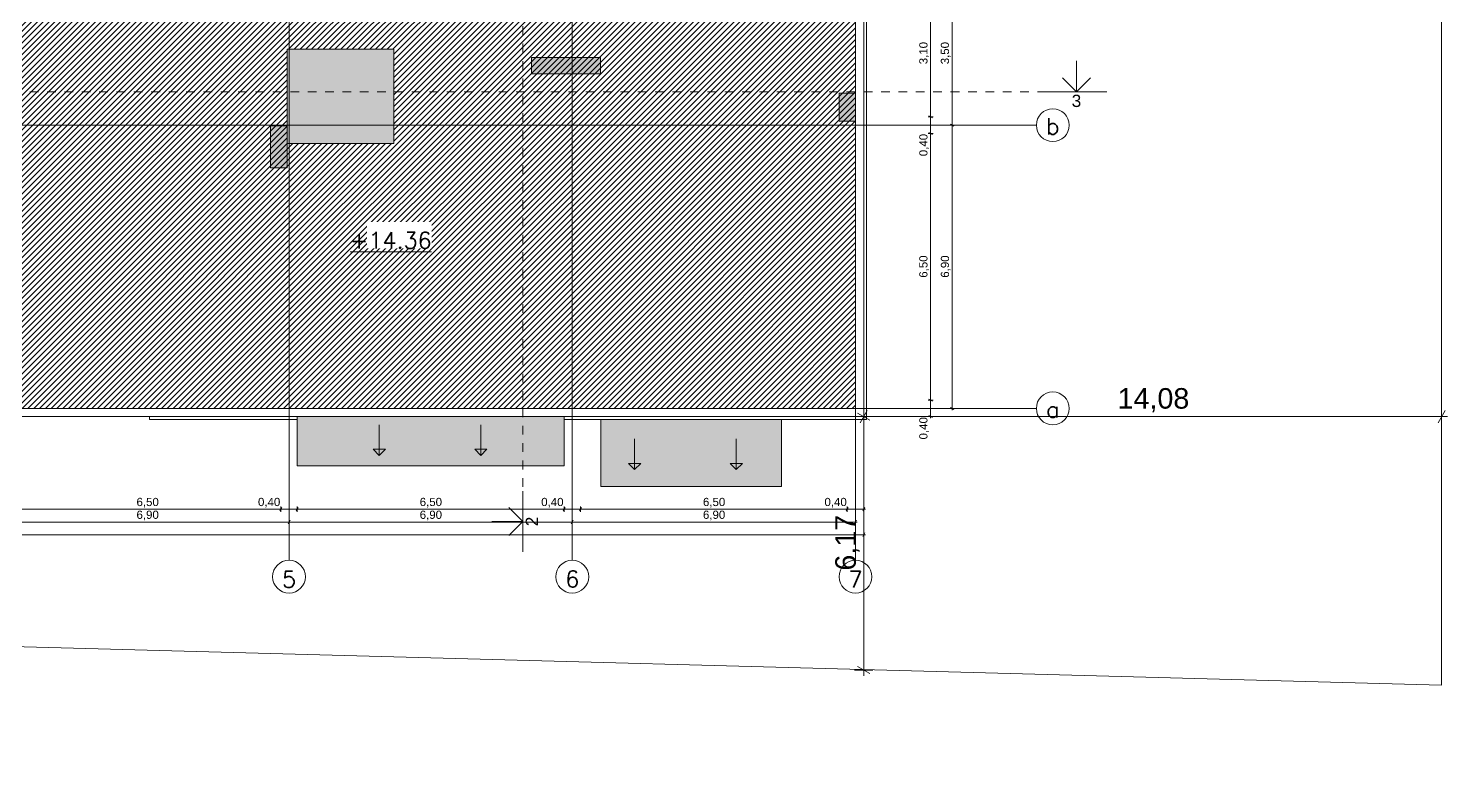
# Model space of a CAD drawing. Header units: metres. Extents: x 476297 to 476657, y 4620828 to 4621206.
# Drawn here: x 476412.1 to 476446.68, y 4621168.85 to 4621186.76 of the extents above; entities that cross this region are included whole.
import ezdxf

# ---------------------------------------------------------------- set-up
doc = ezdxf.new("R2010")
doc.units = ezdxf.units.M
doc.header["$MEASUREMENT"] = 0
doc.set_wipeout_variables(frame=1)
doc.linetypes.add('Dashed', pattern=[0.423333, 0.211667, -0.211667])
doc.linetypes.add('Wipeout_Contour', pattern=[1, 0, -1])
for name, color, linetype in [('0_Pen_No__42_Pen_No__250', 7, 'Continuous'), ('0_Pen_No__7', 7, 'Continuous'), ('2D Drafting - General_Pen_No__250', 7, 'Continuous'), ('2D Drafting - General_Pen_No__250_Pen_No__7', 7, 'Continuous'), ('Annotation - Text_Pen_No__7', 7, 'Continuous'), ('G-Anno-Nplt', 7, 'Continuous'), ('New.', 7, 'Continuous'), ('New2D Drafting - General_Pen_No__250', 7, 'Continuous'), ('New_________ _________ ___2', 7, 'Continuous'), ('Newreg_nak', 7, 'Continuous'), ('Newshenobebi', 7, 'Continuous'), ('zoma', 7, 'Continuous'), ('zoma_Pen_No__1', 7, 'Continuous'), ('zoma_Pen_No__5', 7, 'Continuous')]:
    doc.layers.add(name, color=color, linetype=linetype)
doc.styles.add('GENERATED_STYLE_1', font='arial.ttf')
doc.styles.add('GENERATED_STYLE_2', font='arial.ttf')
doc.dimstyles.new('GENERATED_STYLE__1', dxfattribs={"dimtxt": 0.2, "dimasz": 0.064421, "dimexe": 0.18, "dimexo": 0.003, "dimgap": 0.09, "dimtad": 1, "dimtih": 1, "dimtoh": 1, "dimzin": 0, "dimdsep": 46, "dimtxsty": 'GENERATED_STYLE_2', "dimblk": 'ARROWHEAD_2', "dimblk1": 'ARROWHEAD_2', "dimblk2": 'ARROWHEAD_2', "dimcen": 0.09, "dimclrd": 142, "dimclre": 142, "dimclrt": 142, "dimadec": 0, "dimazin": 0, "dimtfac": 1, "dimtdec": 4, "dimtmove": 0, "dimatfit": 3, "dimfxl": 1, "dimtolj": 1, "dimtzin": 0, "dimarcsym": 0})
doc.dimstyles.new('GENERATED_STYLE__10', dxfattribs={"dimtxt": 0.5, "dimasz": 0.228, "dimexe": 0.18, "dimexo": 0.003, "dimgap": 0.09, "dimtad": 1, "dimtih": 1, "dimtoh": 1, "dimzin": 0, "dimdsep": 46, "dimtxsty": 'GENERATED_STYLE_2', "dimblk": 'ARROWHEAD_2', "dimblk1": 'ARROWHEAD_2', "dimblk2": 'ARROWHEAD_2', "dimcen": 0.09, "dimclrd": 1, "dimclre": 1, "dimclrt": 1, "dimadec": 0, "dimazin": 0, "dimtfac": 1, "dimtdec": 4, "dimtmove": 0, "dimatfit": 3, "dimfxl": 1, "dimtolj": 1, "dimtzin": 0, "dimarcsym": 0})
doc.dimstyles.new('GENERATED_STYLE__11', dxfattribs={"dimtxt": 0.2, "dimasz": 0.064421, "dimexe": 0.18, "dimexo": 0.003, "dimgap": 0.09, "dimtad": 1, "dimzin": 0, "dimdsep": 46, "dimtxsty": 'GENERATED_STYLE_2', "dimblk": 'ARROWHEAD_2', "dimblk1": 'ARROWHEAD_2', "dimblk2": 'ARROWHEAD_2', "dimcen": 0.09, "dimclrd": 142, "dimclre": 142, "dimclrt": 142, "dimadec": 0, "dimazin": 0, "dimtfac": 1, "dimtdec": 4, "dimtmove": 0, "dimatfit": 3, "dimfxl": 1, "dimtolj": 1, "dimtzin": 0, "dimarcsym": 0})
doc.dimstyles.new('GENERATED_STYLE__9', dxfattribs={"dimtxt": 0.5, "dimasz": 0.228, "dimexe": 0.18, "dimexo": 0.003, "dimgap": 0.09, "dimtad": 1, "dimzin": 0, "dimdsep": 46, "dimtxsty": 'GENERATED_STYLE_2', "dimblk": 'ARROWHEAD_2', "dimblk1": 'ARROWHEAD_2', "dimblk2": 'ARROWHEAD_2', "dimcen": 0.09, "dimclrd": 1, "dimclre": 1, "dimclrt": 1, "dimadec": 0, "dimazin": 0, "dimtfac": 1, "dimtdec": 4, "dimtmove": 0, "dimatfit": 3, "dimfxl": 1, "dimtolj": 1, "dimtzin": 0, "dimarcsym": 0})

# ---------------------------------------------------------------- blocks, each defined once
blk = doc.blocks.new('*D452', base_point=(476844.527, 4621385.791))
at = {"layer": 'zoma', "color": 1, "linetype": 'Continuous', "lineweight": 0, "transparency": 16777216}
for p, q in [((476432.308, 4621177.305), (476432.454, 4621177.305)), ((476432.541, 4621177.455), (476432.368, 4621177.155)), ((476432.454, 4621177.08), (476432.454, 4621177.53)), ((476432.454, 4621177.305), (476446.533, 4621177.305)), ((476446.446, 4621177.155), (476446.619, 4621177.455)), ((476446.533, 4621177.08), (476446.533, 4621177.53)), ((476446.533, 4621177.305), (476446.679, 4621177.305))]:
    blk.add_line(p, q, dxfattribs=at)
at = {"layer": 'zoma', "color": 1, "lineweight": 0, "transparency": 16777216, "insert": (476438.639, 4621177.405), "char_height": 0.5, "attachment_point": 7, "style": 'GENERATED_STYLE_2'}
blk.add_mtext('\\A1;{\\pql;\\fArial CYR|b0|i0|c204|p34;14,08}', dxfattribs=at)
blk = doc.blocks.new('ARROWHEAD_2')
at = {"color": 0, "linetype": 'Continuous', "lineweight": 0}
for p, q in [((0, 0), (-1, 0)), ((-0.38, -0.66), (0.38, 0.66))]:
    blk.add_line(p, q, dxfattribs=at)
blk = doc.blocks.new('*D453', base_point=(476844.527, 4621385.791))
at = {"layer": 'zoma', "color": 1, "linetype": 'Continuous', "lineweight": 0, "transparency": 16777216}
for p, q in [((476432.679, 4621177.305), (476432.229, 4621177.305)), ((476432.604, 4621177.218), (476432.304, 4621177.391)), ((476432.454, 4621177.305), (476432.454, 4621177.451)), ((476432.454, 4621171.13), (476432.454, 4621177.305)), ((476432.679, 4621171.13), (476432.229, 4621171.13)), ((476432.304, 4621171.217), (476432.604, 4621171.044)), ((476432.454, 4621170.984), (476432.454, 4621171.13))]:
    blk.add_line(p, q, dxfattribs=at)
at = {"layer": 'zoma', "color": 1, "lineweight": 0, "transparency": 16777216, "insert": (476432.354, 4621173.552), "char_height": 0.5, "attachment_point": 7, "rotation": 90, "style": 'GENERATED_STYLE_2'}
blk.add_mtext('\\A1;{\\pql;\\fArial CYR|b0|i0|c204|p34;6,17}', dxfattribs=at)
blk = doc.blocks.new('*D467', base_point=(476844.527, 4621385.791))
at = {"layer": 'zoma', "color": 142, "linetype": 'Continuous', "lineweight": 0, "transparency": 16777216}
for p, q in [((476411.579, 4621174.778), (476411.53, 4621174.693)), ((476411.554, 4621174.672), (476411.554, 4621174.799)), ((476411.554, 4621174.735), (476418.454, 4621174.735)), ((476418.479, 4621174.778), (476418.43, 4621174.693)), ((476418.454, 4621174.672), (476418.454, 4621174.799))]:
    blk.add_line(p, q, dxfattribs=at)
at = {"layer": 'zoma', "color": 142, "lineweight": 0, "transparency": 16777216, "insert": (476414.738, 4621174.775), "char_height": 0.2, "attachment_point": 7, "style": 'GENERATED_STYLE_2'}
blk.add_mtext('\\A1;{\\pql;\\fArial CYR|b0|i0|c204|p34;6,90}', dxfattribs=at)
blk = doc.blocks.new('*D468', base_point=(476844.527, 4621385.791))
at = {"layer": 'zoma', "color": 142, "linetype": 'Continuous', "lineweight": 0, "transparency": 16777216}
for p, q in [((476418.479, 4621174.778), (476418.43, 4621174.693)), ((476418.454, 4621174.672), (476418.454, 4621174.799)), ((476418.454, 4621174.735), (476425.354, 4621174.735)), ((476425.379, 4621174.778), (476425.33, 4621174.693)), ((476425.354, 4621174.672), (476425.354, 4621174.799))]:
    blk.add_line(p, q, dxfattribs=at)
at = {"layer": 'zoma', "color": 142, "lineweight": 0, "transparency": 16777216, "insert": (476421.638, 4621174.775), "char_height": 0.2, "attachment_point": 7, "style": 'GENERATED_STYLE_2'}
blk.add_mtext('\\A1;{\\pql;\\fArial CYR|b0|i0|c204|p34;6,90}', dxfattribs=at)
blk = doc.blocks.new('*D469', base_point=(476844.527, 4621385.791))
at = {"layer": 'zoma', "color": 142, "linetype": 'Continuous', "lineweight": 0, "transparency": 16777216}
for p, q in [((476425.379, 4621174.778), (476425.33, 4621174.693)), ((476425.354, 4621174.672), (476425.354, 4621174.799)), ((476425.354, 4621174.735), (476432.254, 4621174.735)), ((476432.23, 4621174.693), (476432.279, 4621174.778)), ((476432.254, 4621174.672), (476432.254, 4621174.799)), ((476432.254, 4621174.735), (476432.296, 4621174.735))]:
    blk.add_line(p, q, dxfattribs=at)
at = {"layer": 'zoma', "color": 142, "lineweight": 0, "transparency": 16777216, "insert": (476428.538, 4621174.775), "char_height": 0.2, "attachment_point": 7, "style": 'GENERATED_STYLE_2'}
blk.add_mtext('\\A1;{\\pql;\\fArial CYR|b0|i0|c204|p34;6,90}', dxfattribs=at)
blk = doc.blocks.new('*D473', base_point=(476844.527, 4621385.791))
at = {"layer": 'zoma', "color": 142, "linetype": 'Continuous', "lineweight": 0, "transparency": 16777216}
for p, q in [((476434.673, 4621184.404), (476434.546, 4621184.404)), ((476434.567, 4621184.429), (476434.652, 4621184.38)), ((476434.61, 4621177.504), (476434.61, 4621184.404)), ((476434.673, 4621177.504), (476434.546, 4621177.504)), ((476434.567, 4621177.529), (476434.652, 4621177.48)), ((476434.61, 4621177.463), (476434.61, 4621177.504))]:
    blk.add_line(p, q, dxfattribs=at)
at = {"layer": 'zoma', "color": 142, "lineweight": 0, "transparency": 16777216, "insert": (476434.57, 4621180.688), "char_height": 0.2, "attachment_point": 7, "rotation": 90, "style": 'GENERATED_STYLE_2'}
blk.add_mtext('\\A1;{\\pql;\\fArial CYR|b0|i0|c204|p34;6,90}', dxfattribs=at)
blk = doc.blocks.new('*D474', base_point=(476844.527, 4621385.791))
at = {"layer": 'zoma', "color": 142, "linetype": 'Continuous', "lineweight": 0, "transparency": 16777216}
for p, q in [((476434.673, 4621187.904), (476434.546, 4621187.904)), ((476434.567, 4621187.929), (476434.652, 4621187.88)), ((476434.61, 4621184.404), (476434.61, 4621187.904)), ((476434.673, 4621184.404), (476434.546, 4621184.404)), ((476434.567, 4621184.429), (476434.652, 4621184.38))]:
    blk.add_line(p, q, dxfattribs=at)
at = {"layer": 'zoma', "color": 142, "lineweight": 0, "transparency": 16777216, "insert": (476434.57, 4621185.888), "char_height": 0.2, "attachment_point": 7, "rotation": 90, "style": 'GENERATED_STYLE_2'}
blk.add_mtext('\\A1;{\\pql;\\fArial CYR|b0|i0|c204|p34;3,50}', dxfattribs=at)
blk = doc.blocks.new('*D476', base_point=(476844.527, 4621385.791))
at = {"layer": 'zoma', "color": 142, "linetype": 'Continuous', "lineweight": 0, "transparency": 16777216}
for p, q in [((476390.654, 4621174.363), (476390.654, 4621174.49)), ((476432.454, 4621174.363), (476432.454, 4621174.49)), ((476390.613, 4621174.427), (476390.654, 4621174.427)), ((476390.679, 4621174.469), (476390.63, 4621174.384)), ((476390.654, 4621174.427), (476432.454, 4621174.427)), ((476432.43, 4621174.384), (476432.479, 4621174.469)), ((476432.454, 4621174.427), (476432.496, 4621174.427))]:
    blk.add_line(p, q, dxfattribs=at)
at = {"layer": 'zoma', "color": 142, "lineweight": 0, "transparency": 16777216, "insert": (476411.212, 4621174.467), "char_height": 0.2, "attachment_point": 7, "style": 'GENERATED_STYLE_2'}
blk.add_mtext('\\A1;{\\pql;\\fArial CYR|b0|i0|c204|p34;41,80}', dxfattribs=at)
blk = doc.blocks.new('*D484', base_point=(476844.527, 4621385.791))
at = {"layer": 'zoma', "color": 142, "linetype": 'Continuous', "lineweight": 0, "transparency": 16777216}
for p, q in [((476411.779, 4621175.089), (476411.73, 4621175.004)), ((476411.754, 4621174.983), (476411.754, 4621175.11)), ((476411.754, 4621175.047), (476418.254, 4621175.047)), ((476418.279, 4621175.089), (476418.23, 4621175.004)), ((476418.254, 4621174.983), (476418.254, 4621175.11))]:
    blk.add_line(p, q, dxfattribs=at)
at = {"layer": 'zoma', "color": 142, "lineweight": 0, "transparency": 16777216, "char_height": 0.2, "attachment_point": 7, "style": 'GENERATED_STYLE_2'}
for s, insert in [('\\A1;{\\pql;\\fArial CYR|b0|i0|c204|p34;6,50}', (476414.738, 4621175.087)), ('\\A1;{\\pql;\\fArial CYR|b0|i0|c204|p34;0,40}', (476417.698, 4621175.087))]:
    blk.add_mtext(s, dxfattribs=dict(at, insert=insert))
blk = doc.blocks.new('*D485', base_point=(476844.527, 4621385.791))
at = {"layer": 'zoma', "color": 142, "linetype": 'Continuous', "lineweight": 0, "transparency": 16777216}
for p, q in [((476418.279, 4621175.089), (476418.23, 4621175.004)), ((476418.254, 4621174.983), (476418.254, 4621175.11)), ((476418.254, 4621175.047), (476418.654, 4621175.047)), ((476418.679, 4621175.089), (476418.63, 4621175.004)), ((476418.654, 4621174.983), (476418.654, 4621175.11))]:
    blk.add_line(p, q, dxfattribs=at)
blk = doc.blocks.new('*D486', base_point=(476844.527, 4621385.791))
at = {"layer": 'zoma', "color": 142, "linetype": 'Continuous', "lineweight": 0, "transparency": 16777216}
for p, q in [((476418.679, 4621175.089), (476418.63, 4621175.004)), ((476418.654, 4621174.983), (476418.654, 4621175.11)), ((476418.654, 4621175.047), (476425.154, 4621175.047)), ((476425.179, 4621175.089), (476425.13, 4621175.004)), ((476425.154, 4621174.983), (476425.154, 4621175.11))]:
    blk.add_line(p, q, dxfattribs=at)
at = {"layer": 'zoma', "color": 142, "lineweight": 0, "transparency": 16777216, "char_height": 0.2, "attachment_point": 7, "style": 'GENERATED_STYLE_2'}
for s, insert in [('\\A1;{\\pql;\\fArial CYR|b0|i0|c204|p34;6,50}', (476421.638, 4621175.087)), ('\\A1;{\\pql;\\fArial CYR|b0|i0|c204|p34;0,40}', (476424.598, 4621175.087))]:
    blk.add_mtext(s, dxfattribs=dict(at, insert=insert))
blk = doc.blocks.new('*D487', base_point=(476844.527, 4621385.791))
at = {"layer": 'zoma', "color": 142, "linetype": 'Continuous', "lineweight": 0, "transparency": 16777216}
for p, q in [((476425.179, 4621175.089), (476425.13, 4621175.004)), ((476425.154, 4621174.983), (476425.154, 4621175.11)), ((476425.154, 4621175.047), (476425.554, 4621175.047)), ((476425.579, 4621175.089), (476425.53, 4621175.004)), ((476425.554, 4621174.983), (476425.554, 4621175.11))]:
    blk.add_line(p, q, dxfattribs=at)
blk = doc.blocks.new('*D488', base_point=(476844.527, 4621385.791))
at = {"layer": 'zoma', "color": 142, "linetype": 'Continuous', "lineweight": 0, "transparency": 16777216}
for p, q in [((476425.579, 4621175.089), (476425.53, 4621175.004)), ((476425.554, 4621174.983), (476425.554, 4621175.11)), ((476425.554, 4621175.047), (476432.054, 4621175.047)), ((476432.079, 4621175.089), (476432.03, 4621175.004)), ((476432.054, 4621174.983), (476432.054, 4621175.11))]:
    blk.add_line(p, q, dxfattribs=at)
at = {"layer": 'zoma', "color": 142, "lineweight": 0, "transparency": 16777216, "char_height": 0.2, "attachment_point": 7, "style": 'GENERATED_STYLE_2'}
for s, insert in [('\\A1;{\\pql;\\fArial CYR|b0|i0|c204|p34;6,50}', (476428.538, 4621175.087)), ('\\A1;{\\pql;\\fArial CYR|b0|i0|c204|p34;0,40}', (476431.498, 4621175.087))]:
    blk.add_mtext(s, dxfattribs=dict(at, insert=insert))
blk = doc.blocks.new('*D489', base_point=(476844.527, 4621385.791))
at = {"layer": 'zoma', "color": 142, "linetype": 'Continuous', "lineweight": 0, "transparency": 16777216}
for p, q in [((476432.079, 4621175.089), (476432.03, 4621175.004)), ((476432.054, 4621174.983), (476432.054, 4621175.11)), ((476432.054, 4621175.047), (476432.454, 4621175.047)), ((476432.43, 4621175.004), (476432.479, 4621175.089)), ((476432.454, 4621174.983), (476432.454, 4621175.11)), ((476432.454, 4621175.047), (476432.496, 4621175.047))]:
    blk.add_line(p, q, dxfattribs=at)
blk = doc.blocks.new('*D490', base_point=(476844.527, 4621385.791))
at = {"layer": 'zoma', "color": 142, "linetype": 'Continuous', "lineweight": 0, "transparency": 16777216}
for p, q in [((476434.148, 4621177.704), (476434.021, 4621177.704)), ((476434.042, 4621177.729), (476434.127, 4621177.68)), ((476434.085, 4621177.304), (476434.085, 4621177.704)), ((476434.148, 4621177.304), (476434.021, 4621177.304)), ((476434.042, 4621177.329), (476434.127, 4621177.28)), ((476434.085, 4621177.263), (476434.085, 4621177.304))]:
    blk.add_line(p, q, dxfattribs=at)
at = {"layer": 'zoma', "color": 142, "lineweight": 0, "transparency": 16777216, "insert": (476434.045, 4621176.748), "char_height": 0.2, "attachment_point": 7, "rotation": 90, "style": 'GENERATED_STYLE_2'}
blk.add_mtext('\\A1;{\\pql;\\fArial CYR|b0|i0|c204|p34;0,40}', dxfattribs=at)
blk = doc.blocks.new('*D491', base_point=(476844.527, 4621385.791))
at = {"layer": 'zoma', "color": 142, "linetype": 'Continuous', "lineweight": 0, "transparency": 16777216}
for p, q in [((476434.148, 4621184.204), (476434.021, 4621184.204)), ((476434.042, 4621184.229), (476434.127, 4621184.18)), ((476434.085, 4621177.704), (476434.085, 4621184.204)), ((476434.148, 4621177.704), (476434.021, 4621177.704)), ((476434.042, 4621177.729), (476434.127, 4621177.68))]:
    blk.add_line(p, q, dxfattribs=at)
at = {"layer": 'zoma', "color": 142, "lineweight": 0, "transparency": 16777216, "char_height": 0.2, "attachment_point": 7, "rotation": 90, "style": 'GENERATED_STYLE_2'}
for s, insert in [('\\A1;{\\pql;\\fArial CYR|b0|i0|c204|p34;0,40}', (476434.045, 4621183.648)), ('\\A1;{\\pql;\\fArial CYR|b0|i0|c204|p34;6,50}', (476434.045, 4621180.688))]:
    blk.add_mtext(s, dxfattribs=dict(at, insert=insert))
blk = doc.blocks.new('*D492', base_point=(476844.527, 4621385.791))
at = {"layer": 'zoma', "color": 142, "linetype": 'Continuous', "lineweight": 0, "transparency": 16777216}
for p, q in [((476434.148, 4621184.604), (476434.021, 4621184.604)), ((476434.042, 4621184.629), (476434.127, 4621184.58)), ((476434.085, 4621184.204), (476434.085, 4621184.604)), ((476434.148, 4621184.204), (476434.021, 4621184.204)), ((476434.042, 4621184.229), (476434.127, 4621184.18))]:
    blk.add_line(p, q, dxfattribs=at)
blk = doc.blocks.new('*D493', base_point=(476844.527, 4621385.791))
at = {"layer": 'zoma', "color": 142, "linetype": 'Continuous', "lineweight": 0, "transparency": 16777216}
for p, q in [((476434.148, 4621187.704), (476434.021, 4621187.704)), ((476434.042, 4621187.729), (476434.127, 4621187.68)), ((476434.085, 4621184.604), (476434.085, 4621187.704)), ((476434.148, 4621184.604), (476434.021, 4621184.604)), ((476434.042, 4621184.629), (476434.127, 4621184.58))]:
    blk.add_line(p, q, dxfattribs=at)
at = {"layer": 'zoma', "color": 142, "lineweight": 0, "transparency": 16777216, "char_height": 0.2, "attachment_point": 7, "rotation": 90, "style": 'GENERATED_STYLE_2'}
for s, insert in [('\\A1;{\\pql;\\fArial CYR|b0|i0|c204|p34;0,40}', (476434.045, 4621187.148)), ('\\A1;{\\pql;\\fArial CYR|b0|i0|c204|p34;3,10}', (476434.045, 4621185.888))]:
    blk.add_mtext(s, dxfattribs=dict(at, insert=insert))

msp = doc.modelspace()

# ---------------------------------------------------------------- hatches: boundary and pattern name
at = {"layer": '0_Pen_No__7', "linetype": 'Continuous', "lineweight": 0}
h = msp.add_hatch(dxfattribs=at)
h.set_pattern_fill('COMMON_BRICK', color=251, style=0, pattern_type=2)
h.set_pattern_definition([(225, (476437.30064, 4621200.58931), (-0.07071068, 0.07071068), [])])
h.paths.add_polyline_path([(476432.254, 4621194.804), (476390.854, 4621194.804), (476390.854, 4621177.504), (476432.254, 4621177.504)])
h.paths.add_polyline_path([(476421.554, 4621191.365), (476421.554, 4621188.964), (476419.654, 4621188.964), (476419.654, 4621191.365)], flags=0)
h.paths.add_polyline_path([(476421.005, 4621186.254), (476418.405, 4621186.254), (476418.405, 4621183.955), (476421.005, 4621183.955)], flags=0)
h.paths.add_polyline_path([(476404.704, 4621186.254), (476402.104, 4621186.254), (476402.104, 4621183.954), (476404.704, 4621183.954)], flags=0)
h.paths.add_polyline_path([(476403.454, 4621191.365), (476403.454, 4621188.964), (476401.554, 4621188.964), (476401.554, 4621191.365)], flags=0)
at = {"layer": '2D Drafting - General_Pen_No__250', "linetype": 'Continuous', "lineweight": 0}
msp.add_hatch(color=7, dxfattribs=at).paths.add_polyline_path([(476421.005, 4621183.955), (476421.005, 4621186.254), (476418.405, 4621186.254), (476418.405, 4621183.955)])
at = {"layer": 'G-Anno-Nplt', "linetype": 'Continuous', "lineweight": 0}
for points in [[(476425.154, 4621176.104), (476425.154, 4621177.304), (476418.654, 4621177.304), (476418.654, 4621176.104)], [(476430.454, 4621175.604), (476430.454, 4621177.234), (476426.054, 4621177.234), (476426.054, 4621175.604)]]:
    msp.add_hatch(color=253, dxfattribs=at).paths.add_polyline_path(points)
at = {"layer": 'New2D Drafting - General_Pen_No__250', "linetype": 'Continuous', "lineweight": 0}
for points in [[(476426.044, 4621185.654), (476426.044, 4621186.054), (476424.364, 4621186.054), (476424.364, 4621185.654)], [(476431.854, 4621184.504), (476432.254, 4621184.504), (476432.254, 4621185.186), (476431.854, 4621185.186)], [(476418.405, 4621183.364), (476418.405, 4621184.386), (476418.005, 4621184.386), (476418.005, 4621183.364)]]:
    msp.add_hatch(color=7, dxfattribs=at).paths.add_polyline_path(points)

# ---------------------------------------------------------------- linework, layer by layer
at = {"layer": '0_Pen_No__42_Pen_No__250', "color": 5, "linetype": 'Continuous', "lineweight": 0}
for centre in [(476437.06, 4621184.404), (476437.06, 4621177.504), (476418.454, 4621173.403), (476418.454, 4621173.403), (476425.354, 4621173.403), (476425.354, 4621173.403), (476432.254, 4621173.403), (476432.254, 4621173.403)]:
    msp.add_circle(centre, 0.4, dxfattribs=at)
at = {"layer": '0_Pen_No__7', "color": 7, "linetype": 'Continuous', "lineweight": 0, "flags": 128}
for points in [[(476432.254, 4621194.804), (476390.854, 4621194.804), (476390.854, 4621177.504), (476432.254, 4621177.504)], [(476421.005, 4621186.254), (476418.405, 4621186.254), (476418.405, 4621183.955), (476421.005, 4621183.955)], [(476420.653, 4621177.107), (476420.653, 4621176.357), (476420.503, 4621176.507), (476420.803, 4621176.507), (476420.653, 4621176.357)], [(476423.127, 4621177.107), (476423.127, 4621176.357), (476422.977, 4621176.507), (476423.277, 4621176.507), (476423.127, 4621176.357)], [(476426.874, 4621176.762), (476426.874, 4621176.012), (476426.724, 4621176.162), (476427.024, 4621176.162), (476426.874, 4621176.012)], [(476429.349, 4621176.762), (476429.349, 4621176.012), (476429.199, 4621176.162), (476429.499, 4621176.162), (476429.349, 4621176.012)]]:
    msp.add_lwpolyline(points, close=True, dxfattribs=at)
at = {"layer": '2D Drafting - General_Pen_No__250', "color": 7, "linetype": 'Continuous', "lineweight": 0, "flags": 128}
msp.add_lwpolyline([(476421.005, 4621183.955), (476421.005, 4621186.254), (476418.405, 4621186.254), (476418.405, 4621183.955)], close=True, dxfattribs=at)
at = {"layer": '2D Drafting - General_Pen_No__250_Pen_No__7', "color": 7, "linetype": 'Continuous', "lineweight": 0, "flags": 128}
for points in [[(476432.454, 4621195.005), (476418.254, 4621195.004), (476404.854, 4621195.004), (476401.554, 4621195.004), (476390.654, 4621195.005), (476390.654, 4621177.304), (476432.454, 4621177.304)], [(476432.254, 4621194.804), (476390.854, 4621194.804), (476390.854, 4621177.504), (476432.254, 4621177.504)]]:
    msp.add_lwpolyline(points, close=True, dxfattribs=at)
at = {"layer": 'G-Anno-Nplt', "color": 7, "linetype": 'Continuous', "lineweight": 0, "flags": 128}
for points in [[(476425.154, 4621176.104), (476425.154, 4621177.304), (476418.654, 4621177.304), (476418.654, 4621176.104)], [(476430.454, 4621175.604), (476430.454, 4621177.234), (476426.054, 4621177.234), (476426.054, 4621175.604)]]:
    msp.add_lwpolyline(points, close=True, dxfattribs=at)
at = {"layer": 'New2D Drafting - General_Pen_No__250', "color": 7, "linetype": 'Continuous', "lineweight": 0, "flags": 128}
for points in [[(476426.044, 4621185.654), (476426.044, 4621186.054), (476424.364, 4621186.054), (476424.364, 4621185.654)], [(476431.854, 4621184.504), (476432.254, 4621184.504), (476432.254, 4621185.186), (476431.854, 4621185.186)], [(476418.405, 4621183.364), (476418.405, 4621184.386), (476418.005, 4621184.386), (476418.005, 4621183.364)]]:
    msp.add_lwpolyline(points, close=True, dxfattribs=at)
at = {"layer": 'New_________ _________ ___2', "color": 1, "linetype": 'Continuous', "lineweight": 0}
msp.add_lwpolyline([(476377.766, 4621172.777), (476408.089, 4621171.796), (476446.533, 4621170.762), (476446.532, 4621205.161)], dxfattribs=at)
at = {"layer": 'Newreg_nak', "color": 7, "linetype": 'Continuous', "lineweight": 0, "flags": 128}
for points in [[(476421.204, 4621195.005), (476421.204, 4621195.075), (476432.524, 4621195.075), (476432.524, 4621177.234), (476425.154, 4621177.234)], [(476415.054, 4621177.304), (476415.054, 4621177.235), (476418.654, 4621177.234)]]:
    msp.add_lwpolyline(points, dxfattribs=at)
at = {"layer": 'Newshenobebi', "color": 1, "linetype": 'Dashed', "lineweight": 0}
for points in [[(476424.151, 4621174.749), (476424.151, 4621199.578)], [(476436.901, 4621185.215), (476385.828, 4621185.215)]]:
    msp.add_lwpolyline(points, dxfattribs=at)
at = {"layer": 'Newshenobebi', "color": 1, "linetype": 'Continuous', "lineweight": 0}
for points in [[(476437.638, 4621185.215), (476437.638, 4621185.968)], [(476437.638, 4621185.215), (476437.297, 4621185.557)], [(476437.638, 4621185.215), (476437.979, 4621185.557)], [(476438.375, 4621185.215), (476436.901, 4621185.215)], [(476424.151, 4621174.013), (476424.151, 4621175.486)], [(476424.151, 4621174.749), (476423.81, 4621175.091)], [(476424.151, 4621174.749), (476423.398, 4621174.749)], [(476424.151, 4621174.749), (476423.81, 4621174.408)]]:
    msp.add_lwpolyline(points, dxfattribs=at)
at = {"layer": 'zoma_Pen_No__5', "color": 5, "linetype": 'Continuous', "lineweight": 0}
for p, q in [((476418.454, 4621198.514), (476418.454, 4621173.803)), ((476425.354, 4621198.514), (476425.354, 4621173.803)), ((476432.254, 4621198.514), (476432.254, 4621173.803)), ((476386.774, 4621184.404), (476436.66, 4621184.404)), ((476386.774, 4621184.404), (476436.66, 4621184.404)), ((476386.774, 4621177.504), (476436.66, 4621177.504)), ((476386.774, 4621177.504), (476436.66, 4621177.504))]:
    msp.add_line(p, q, dxfattribs=at)

# ---------------------------------------------------------------- texts
at = {"layer": 'Annotation - Text_Pen_No__7', "color": 5, "linetype": 'Continuous', "lineweight": 0, "char_height": 0.4, "attachment_point": 2}
for s, insert in [('\\A1;{\\pqc;\\Ftxt.shx;b}', (476437.062, 4621184.579)), ('\\A1;{\\pqc;\\Ftxt.shx;a}', (476437.062, 4621177.679)), ('\\A1;{\\pqc;\\Ftxt.shx;5}', (476418.456, 4621173.539)), ('\\A1;{\\pqc;\\Ftxt.shx;6}', (476425.356, 4621173.546)), ('\\A1;{\\pqc;\\Ftxt.shx;7}', (476432.256, 4621173.539))]:
    msp.add_mtext(s, dxfattribs=dict(at, insert=insert))
at = {"layer": 'New.', "color": 1, "linetype": 'Continuous', "lineweight": 0, "insert": (476437.638, 4621185.147), "char_height": 0.3, "attachment_point": 2, "style": 'GENERATED_STYLE_1'}
msp.add_mtext('\\A1;{\\pqc;\\fArial|b0|i0|c0|p34;3}', dxfattribs=at)
at = {"layer": 'New.', "color": 1, "linetype": 'Continuous', "lineweight": 0, "insert": (476424.219, 4621174.749), "char_height": 0.3, "attachment_point": 2, "rotation": 90, "style": 'GENERATED_STYLE_1'}
msp.add_mtext('\\A1;{\\pqc;\\fArial|b0|i0|c0|p34;2}', dxfattribs=at)

# ---------------------------------------------------------------- dimensions: what is measured, and where the dimension line sits
at = {"layer": 'zoma', "color": 142, "linetype": 'Continuous', "lineweight": 0}
for base, p1, p2, picture, middle in [((476434.085, 4621187.704), (476432.454, 4621184.604), (476432.454, 4621187.704), '*D493', (476433.945, 4621186.148)), ((476434.61, 4621187.904), (476436.062, 4621184.404), (476435.138, 4621187.904), '*D474', (476434.47, 4621186.148)), ((476434.085, 4621184.604), (476432.454, 4621184.204), (476432.454, 4621184.604), '*D492', (476433.945, 4621183.908)), ((476434.085, 4621184.204), (476432.454, 4621177.704), (476432.454, 4621184.204), '*D491', (476433.945, 4621180.948)), ((476434.61, 4621184.404), (476436.062, 4621177.504), (476436.062, 4621184.404), '*D473', (476434.47, 4621180.948)), ((476434.085, 4621177.704), (476432.454, 4621177.304), (476432.454, 4621177.704), '*D490', (476433.945, 4621177.008))]:
    dim = msp.add_linear_dim(base=base, p1=p1, p2=p2, angle=90, dimstyle='GENERATED_STYLE__11', dxfattribs=at)
    dim.commit()
    dim.dimension.update_dxf_attribs({"geometry": picture, "text_midpoint": middle, "dimtype": 160, "text_rotation": 90})
at = {"layer": 'zoma', "color": 1, "linetype": 'Continuous', "lineweight": 0}
dim = msp.add_linear_dim(base=(476446.533, 4621177.304), p1=(476432.454, 4621177.304), p2=(476446.533, 4621177.816), text='14,08', dimstyle='GENERATED_STYLE__10', dxfattribs=at)
dim.commit()
dim.dimension.update_dxf_attribs({"geometry": '*D452', "text_midpoint": (476439.479, 4621177.655), "dimtype": 160})
dim = msp.add_linear_dim(base=(476432.454, 4621177.304), p1=(476432.827, 4621171.13), p2=(476432.454, 4621177.304), angle=90, text='6,17', dimstyle='GENERATED_STYLE__9', dxfattribs=at)
dim.commit()
dim.dimension.update_dxf_attribs({"geometry": '*D453', "text_midpoint": (476432.104, 4621174.202), "dimtype": 160, "text_rotation": 90})
at = {"layer": 'zoma', "color": 142, "linetype": 'Continuous', "lineweight": 0}
for base, p1, p2, picture, middle in [((476432.454, 4621174.427), (476390.654, 4621176.22), (476432.454, 4621176.22), '*D476', (476411.548, 4621174.567)), ((476418.254, 4621175.047), (476411.754, 4621141.941), (476418.254, 4621141.941), '*D484', (476414.998, 4621175.187)), ((476418.654, 4621175.047), (476418.254, 4621141.941), (476418.654, 4621141.941), '*D485', (476417.957, 4621175.187)), ((476425.154, 4621175.047), (476418.654, 4621141.941), (476425.154, 4621141.941), '*D486', (476421.898, 4621175.187)), ((476425.554, 4621175.047), (476425.154, 4621141.941), (476425.554, 4621141.941), '*D487', (476424.857, 4621175.187)), ((476432.054, 4621175.047), (476425.554, 4621141.941), (476432.054, 4621141.941), '*D488', (476428.798, 4621175.187)), ((476432.454, 4621175.047), (476432.054, 4621141.941), (476432.454, 4621141.941), '*D489', (476431.757, 4621175.187)), ((476418.454, 4621174.735), (476411.554, 4621173.097), (476418.454, 4621173.097), '*D467', (476414.998, 4621174.875)), ((476425.354, 4621174.735), (476418.454, 4621173.097), (476425.354, 4621173.097), '*D468', (476421.898, 4621174.875)), ((476432.254, 4621174.735), (476425.354, 4621173.097), (476432.254, 4621173.097), '*D469', (476428.798, 4621174.875))]:
    dim = msp.add_linear_dim(base=base, p1=p1, p2=p2, dimstyle='GENERATED_STYLE__1', dxfattribs=at)
    dim.commit()
    dim.dimension.update_dxf_attribs({"geometry": picture, "text_midpoint": middle, "dimtype": 160})

# ---------------------------------------------------------------- next in the draw order: wipeouts: each hides what was drawn before it
at = {"color": 1, "linetype": 'Wipeout_Contour', "lineweight": 0, "ltscale": 18582700.61008253}
msp.add_wipeout([(476420.357, 4621182.042), (476421.929, 4621182.042), (476421.929, 4621181.404), (476420.357, 4621181.404)], dxfattribs=at).dxf.layer = 'zoma_Pen_No__1'

# ---------------------------------------------------------------- next in the draw order: texts
at = {"layer": 'zoma_Pen_No__1', "color": 1, "linetype": 'Continuous', "lineweight": 0, "insert": (476421.929, 4621181.398), "char_height": 0.4, "attachment_point": 9, "rotation": 359.986}
msp.add_mtext('\\A1;{\\pqr;\\Ftxt.shx;\\L\\L+14.\\Ftxt.shx;36}', dxfattribs=at)

doc.saveas('drawing.dxf')
